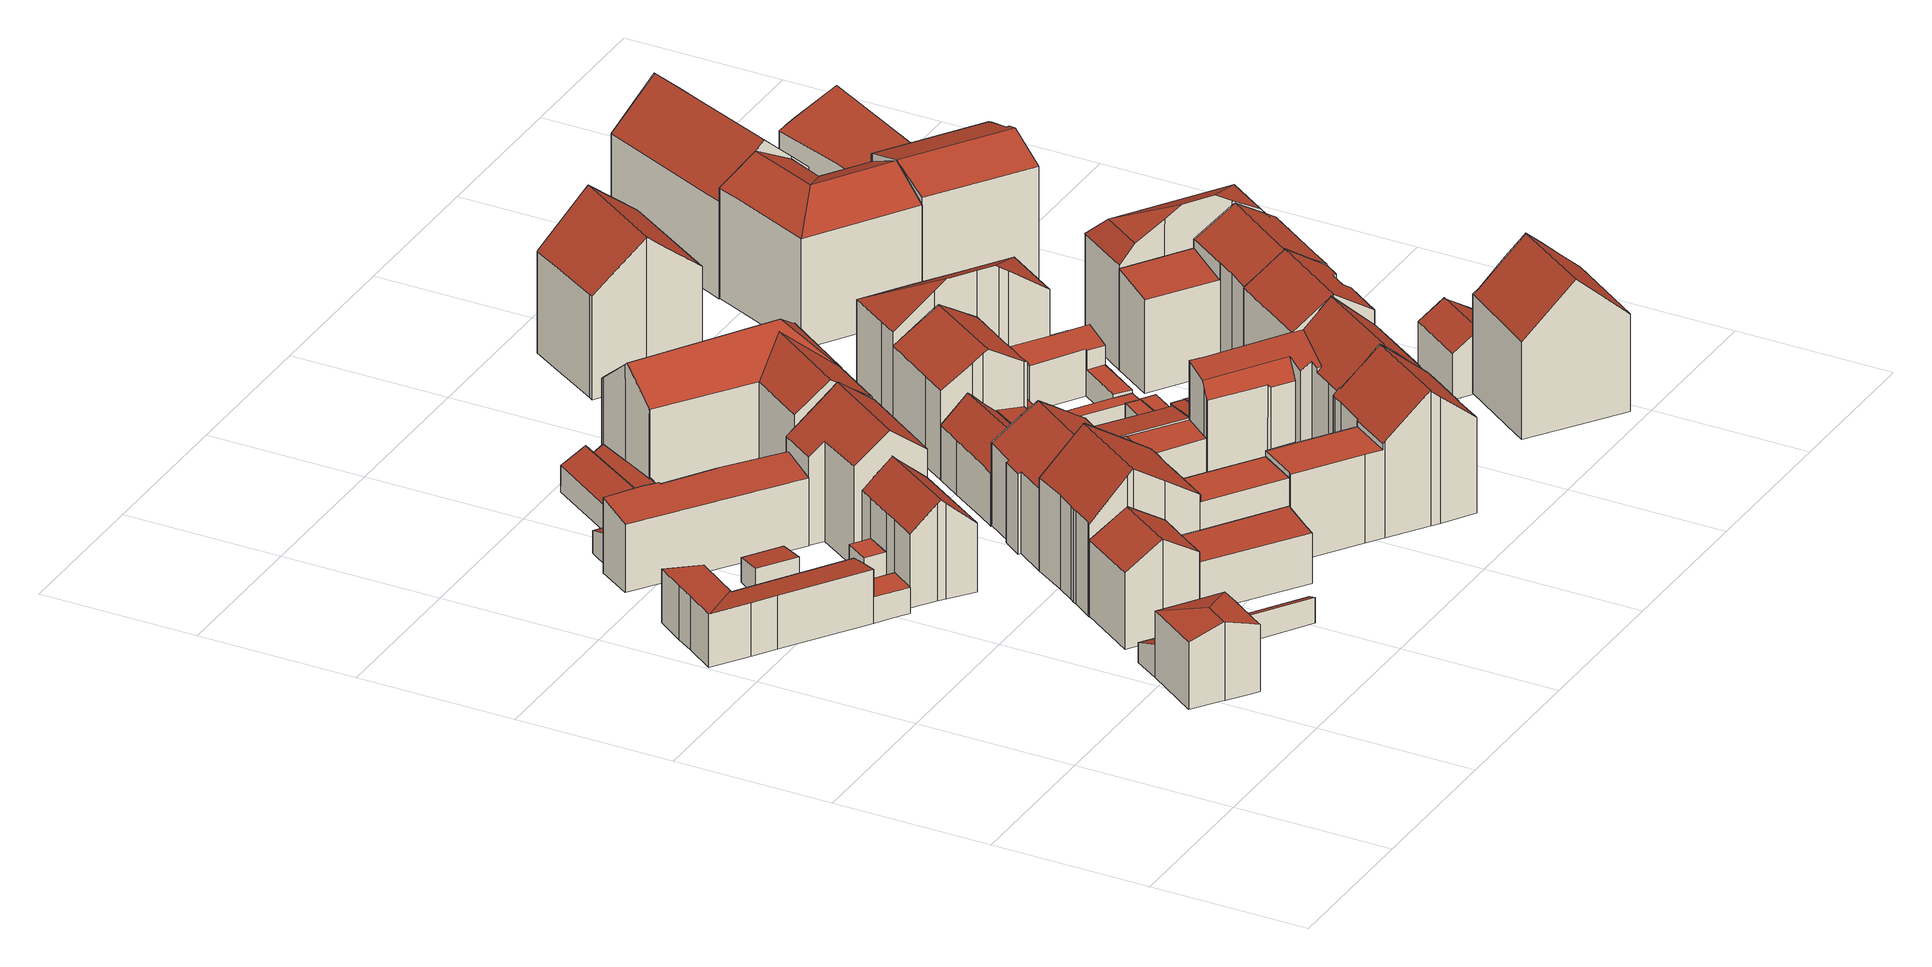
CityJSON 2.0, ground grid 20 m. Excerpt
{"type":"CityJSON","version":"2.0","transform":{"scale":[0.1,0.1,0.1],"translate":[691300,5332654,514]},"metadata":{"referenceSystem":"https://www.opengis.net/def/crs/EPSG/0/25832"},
"CityObjects":{
"building1":{"type":"Building","attributes":{"Gemeindeschluessel":"09162000","HoeheDach":"526.526","HoeheGrund":"516.420","Methode":"1000","NiedrigsteTraufeDesGebaeudes":"525.021","Geometrietyp2DReferenz":"3000","function":"31001_9998","roofType":"3200","measuredHeight":10.11,"storeysAboveGround":2},"geometry":[{"type":"MultiSurface","lod":"2","boundaries":[[[0,1,2,3,4,5]],[[6,7,8,9]],[[10,11,12,13]],[[14,15,16,12]],[[4,3,2,17,8,7,15,14,18]],[[19,5,4,18,11,10]],[[1,20,9,8,17,2]],[[21,16,15,22]],[[22,15,7,6]],[[13,12,16,21]],[[18,14,12,11]],[[6,9,20,1,0,5,19,10,13,21,22]]],"semantics":{"surfaces":[{"type":"WallSurface"},{"type":"RoofSurface"},{"type":"GroundSurface"}],"values":[0,0,0,1,1,0,0,0,0,0,1,2]}}]},
"building2":{"type":"Building","attributes":{"Gemeindeschluessel":"09162000","HoeheDach":"521.792","HoeheGrund":"514.920","Methode":"2000","NiedrigsteTraufeDesGebaeudes":"518.300","Geometrietyp2DReferenz":"3000","function":"31001_1000","roofType":"2100","measuredHeight":6.87,"storeysAboveGround":1},"geometry":[{"type":"MultiSurface","lod":"2","boundaries":[[[23,24,25,26]],[[27,28,29,30]],[[31,32,33,34,29,28]],[[35,36,37,38,39,40,41,42]],[[39,26,25,43,40]],[[44,45,46,27,30,47]],[[23,26,39,38,48,49,47,34,33]],[[31,28,27,46]],[[50,51,48,38,37]],[[52,35,42,53]],[[53,42,41,54]],[[24,23,33,32]],[[29,34,47,30]],[[44,47,49,55]],[[54,41,40,43]],[[50,37,36,56]],[[48,51,55,49]],[[35,52,56,36]],[[44,55,51,50,56,52,53,54,43,25,24,32,31,46,45]]],"semantics":{"surfaces":[{"type":"WallSurface"},{"type":"RoofSurface"},{"type":"GroundSurface"}],"values":[0,1,0,1,0,0,1,0,0,0,0,0,0,0,0,0,0,0,2]}}]},
"building3":{"type":"Building","attributes":{"Gemeindeschluessel":"09162000","HoeheDach":"520.704","HoeheGrund":"516.370","Methode":"2000","NiedrigsteTraufeDesGebaeudes":"518.967","Geometrietyp2DReferenz":"3000","function":"31001_2000","roofType":"2100","measuredHeight":4.33},"geometry":[{"type":"MultiSurface","lod":"2","boundaries":[[[57,58,59,60]],[[60,59,61,62]],[[13,63,64,65]],[[66,67,61,59,58,68,64,63]],[[62,61,67,22]],[[21,66,63,13]],[[22,67,66,21]],[[13,65,69,57,60,62,22,21]],[[65,64,68,69]],[[69,68,58,57]]],"semantics":{"surfaces":[{"type":"WallSurface"},{"type":"RoofSurface"},{"type":"GroundSurface"}],"values":[0,0,0,1,0,0,0,2,0,0]}}]},
"building4":{"type":"Building","attributes":{"Gemeindeschluessel":"09162000","HoeheDach":"529.300","HoeheGrund":"516.522","Methode":"2000","NiedrigsteTraufeDesGebaeudes":"526.255","Geometrietyp2DReferenz":"3000","function":"31001_1000","roofType":"3100","measuredHeight":12.78,"storeysAboveGround":3},"geometry":[{"type":"MultiSurface","lod":"2","boundaries":[[[70,71,72,73]],[[74,75,76,77]],[[78,79,80,81,70,73,82,83]],[[81,84,71,70]],[[73,72,85,82]],[[82,85,86,83]],[[75,78,83,86,76]],[[86,85,72,71,84,87,77,76]],[[74,79,78,75]],[[80,87,84,81]],[[80,79,74,77,87]]],"semantics":{"surfaces":[{"type":"WallSurface"},{"type":"RoofSurface"},{"type":"GroundSurface"}],"values":[0,1,2,0,0,0,0,1,0,0,0]}}]},
"building5":{"type":"Building","attributes":{"Gemeindeschluessel":"09162000","HoeheDach":"518.680","HoeheGrund":"515.109","Methode":"1000","NiedrigsteTraufeDesGebaeudes":"518.295","Geometrietyp2DReferenz":"3000","function":"31001_2000","roofType":"1000","measuredHeight":3.57},"geometry":[{"type":"MultiSurface","lod":"2","boundaries":[[[88,89,90,91]],[[92,93,94,95]],[[88,94,93,89]],[[95,91,90,92]],[[91,95,94,88]],[[92,90,89,93]]],"semantics":{"surfaces":[{"type":"WallSurface"},{"type":"GroundSurface"},{"type":"RoofSurface"}],"values":[0,0,0,0,1,2]}}]},
"building6":{"type":"Building","attributes":{"Gemeindeschluessel":"09162000","HoeheDach":"520.048","HoeheGrund":"515.722","Methode":"1000","NiedrigsteTraufeDesGebaeudes":"518.579","Geometrietyp2DReferenz":"3000","function":"31001_2000","roofType":"2100","measuredHeight":4.33},"geometry":[{"type":"MultiSurface","lod":"2","boundaries":[[[96,97,98,99]],[[100,101,102,103]],[[103,102,97,96]],[[104,105,106,107]],[[98,97,102,101,106,105,108]],[[107,106,101,100]],[[99,98,108,109]],[[109,104,107,100,103,96,99]],[[109,108,105,104]]],"semantics":{"surfaces":[{"type":"WallSurface"},{"type":"RoofSurface"},{"type":"GroundSurface"}],"values":[0,0,0,0,1,0,0,2,0]}}]},
"building7":{"type":"Building","attributes":{"Gemeindeschluessel":"09162000","HoeheDach":"519.982","HoeheGrund":"515.430","Methode":"1000","NiedrigsteTraufeDesGebaeudes":"519.982","Geometrietyp2DReferenz":"3000","function":"31001_1000","roofType":"1000","measuredHeight":4.55},"geometry":[{"type":"MultiSurface","lod":"2","boundaries":[[[110,111,112,113]],[[110,113,114,115]],[[112,116,114,113]],[[116,117,115,114]],[[110,115,117,111]],[[117,116,112,111]]],"semantics":{"surfaces":[{"type":"GroundSurface"},{"type":"WallSurface"},{"type":"RoofSurface"}],"values":[0,1,1,2,1,1]}}]},
"building8":{"type":"Building","attributes":{"Gemeindeschluessel":"09162000","HoeheDach":"525.053","HoeheGrund":"515.304","Methode":"1000","NiedrigsteTraufeDesGebaeudes":"524.051","Geometrietyp2DReferenz":"3000","function":"31001_1000","roofType":"2100","measuredHeight":9.75,"storeysAboveGround":3},"geometry":[{"type":"MultiSurface","lod":"2","boundaries":[[[118,119,120,121,122,123,124,125]],[[118,126,127,119]],[[122,128,129,123]],[[120,130,131,121]],[[124,132,133,125]],[[130,127,126,133,132,129,128,131]],[[118,125,133,126]],[[121,131,128,122]],[[127,130,120,119]],[[123,129,132,124]]],"semantics":{"surfaces":[{"type":"GroundSurface"},{"type":"WallSurface"},{"type":"RoofSurface"}],"values":[0,1,1,1,1,2,1,1,1,1]}}]},
"building9":{"type":"Building","attributes":{"Gemeindeschluessel":"09162000","HoeheDach":"528.500","HoeheGrund":"515.583","Methode":"2000","NiedrigsteTraufeDesGebaeudes":"524.545","Geometrietyp2DReferenz":"3000","function":"31001_1000","roofType":"3100","measuredHeight":12.92,"storeysAboveGround":2},"geometry":[{"type":"MultiSurface","lod":"2","boundaries":[[[134,135,136,137,138,139,140,141,142]],[[143,144,145,146]],[[147,137,136,148,149]],[[150,142,141,151]],[[152,134,142,150]],[[146,145,153,154]],[[153,145,144,148,136,135]],[[155,140,139,156]],[[147,149,143,146,154,152,150,151,155,156,157]],[[149,148,144,143]],[[154,153,135,134,152]],[[156,139,138,157]],[[157,138,137,147]],[[151,141,140,155]]],"semantics":{"surfaces":[{"type":"RoofSurface"},{"type":"WallSurface"},{"type":"GroundSurface"}],"values":[0,1,1,1,1,1,0,1,2,1,1,1,1,1]}}]},
"building10":{"type":"Building","attributes":{"Gemeindeschluessel":"09162000","HoeheDach":"523.804","HoeheGrund":"516.613","Methode":"1000","NiedrigsteTraufeDesGebaeudes":"523.082","Geometrietyp2DReferenz":"3000","function":"31001_2000","roofType":"1000","measuredHeight":7.19},"geometry":[{"type":"MultiSurface","lod":"2","boundaries":[[[158,159,160,161]],[[158,162,163,159]],[[162,158,161,164,165,166,167]],[[167,166,168,169]],[[164,170,171,165]],[[162,167,169,163]],[[165,171,168,166]],[[164,161,160,170]],[[160,159,163,169,168,171,170]]],"semantics":{"surfaces":[{"type":"WallSurface"},{"type":"GroundSurface"},{"type":"RoofSurface"}],"values":[0,0,1,0,0,0,0,0,2]}}]},
"building11":{"type":"Building","attributes":{"Gemeindeschluessel":"09162000","HoeheDach":"533.920","HoeheGrund":"516.418","Methode":"9999","NiedrigsteTraufeDesGebaeudes":"527.420","Geometrietyp2DReferenz":"3000","function":"31001_1000","roofType":"3100","measuredHeight":17.5,"storeysAboveGround":5},"geometry":[{"type":"MultiSurface","lod":"2","boundaries":[[[172,173,174,175]],[[176,177,178,179,180,181]],[[182,183,178,177]],[[184,185,186,187]],[[176,181,188,189]],[[190,191,192,193]],[[194,189,188,195,196,197]],[[198,199,200,201]],[[183,182,187,186]],[[180,179,196,195]],[[194,197,202,203]],[[194,203,204,205,206,198,201,190,193,172,175,207,208,184,187,182,177,176,189]],[[209,210,211,174,173,192,191,200,199,212]],[[204,210,209,205]],[[213,208,207,214]],[[208,213,185,184]],[[193,192,173,172]],[[206,212,199,198]],[[205,209,212,206]],[[207,175,174,211,214]],[[213,214,211,210,202,197,196,179,178,183,186,185]],[[188,181,180,195]],[[203,202,210,204]],[[201,200,191,190]]],"semantics":{"surfaces":[{"type":"WallSurface"},{"type":"GroundSurface"},{"type":"RoofSurface"}],"values":[0,0,0,0,0,0,0,0,0,0,0,1,2,0,0,0,0,0,0,0,2,2,0,0]}}]},
"building12":{"type":"Building","attributes":{"Gemeindeschluessel":"09162000","HoeheDach":"520.847","HoeheGrund":"515.720","Methode":"2000","NiedrigsteTraufeDesGebaeudes":"519.020","Geometrietyp2DReferenz":"3000","function":"51009_1610","roofType":"2100","measuredHeight":5.13},"geometry":[{"type":"MultiSurface","lod":"2","boundaries":[[[215,216,217,218]],[[219,220,221,222,215,218,223,224,99,96,103,100,107]],[[100,225,226,107]],[[223,227,228,224]],[[229,230,231,232]],[[96,233,234,103]],[[107,226,235,219]],[[224,228,236,99]],[[103,234,225,100]],[[222,237,216,215]],[[228,227,231,230,235,226,225,234,233,236]],[[220,238,239,221]],[[219,235,230,229,238,220]],[[99,236,233,96]],[[217,216,237,239,238,229,232]],[[221,239,237,222]],[[218,217,232,231,227,223]]],"semantics":{"surfaces":[{"type":"WallSurface"},{"type":"GroundSurface"},{"type":"RoofSurface"}],"values":[0,1,0,0,0,0,0,0,0,0,2,0,0,0,2,0,0]}}]},
"building13":{"type":"Building","attributes":{"Gemeindeschluessel":"09162000","HoeheDach":"531.877","HoeheGrund":"515.421","Methode":"2000","NiedrigsteTraufeDesGebaeudes":"526.652","Geometrietyp2DReferenz":"3000","function":"31001_1000","roofType":"3100","measuredHeight":16.46,"storeysAboveGround":4},"geometry":[{"type":"MultiSurface","lod":"2","boundaries":[[[240,241,242,243]],[[244,245,246,247,248]],[[249,248,247,250,251]],[[252,240,243,253]],[[254,244,248,249]],[[240,252,255,254,249,251,241]],[[242,250,247,246,253,243]],[[254,255,245,244]],[[246,245,255,252,253]],[[251,250,242,241]]],"semantics":{"surfaces":[{"type":"WallSurface"},{"type":"RoofSurface"},{"type":"GroundSurface"}],"values":[0,1,0,0,0,2,1,0,0,0]}}]},
"building14":{"type":"Building","attributes":{"Gemeindeschluessel":"09162000","HoeheDach":"530.820","HoeheGrund":"516.446","Methode":"2000","NiedrigsteTraufeDesGebaeudes":"526.707","Geometrietyp2DReferenz":"3000","function":"31001_9998","roofType":"3100","measuredHeight":14.37,"storeysAboveGround":3},"geometry":[{"type":"MultiSurface","lod":"2","boundaries":[[[207,208,256,257,258,259]],[[260,261,262,263]],[[264,208,207,175,265,266,262,261,267,268,269,270,271,272,273]],[[264,273,274,275,276]],[[266,277,263,262]],[[256,276,275,257]],[[268,278,279,269]],[[270,269,279,280,281]],[[175,282,283,265]],[[271,284,285,272]],[[267,286,278,268]],[[261,260,286,267]],[[264,276,256,208]],[[272,285,274,273]],[[265,283,277,266]],[[260,263,277,283,282,259,258,280,279,278,286]],[[207,259,282,175]],[[257,275,274,285,284,281,280,258]],[[270,281,284,271]]],"semantics":{"surfaces":[{"type":"WallSurface"},{"type":"GroundSurface"},{"type":"RoofSurface"}],"values":[0,0,1,0,0,2,0,0,0,0,0,0,0,0,0,2,0,2,0]}}]},
"building15":{"type":"Building","attributes":{"Gemeindeschluessel":"09162000","HoeheDach":"533.300","HoeheGrund":"515.655","Methode":"2000","NiedrigsteTraufeDesGebaeudes":"528.535","Geometrietyp2DReferenz":"3000","function":"31001_1000","roofType":"3200","measuredHeight":17.64,"storeysAboveGround":4},"geometry":[{"type":"MultiSurface","lod":"2","boundaries":[[[287,288,289,290,291,292]],[[290,293,294,295,291]],[[296,289,288,297]],[[298,299,300,301]],[[302,295,294,303,304]],[[293,290,289,296]],[[305,297,288,287,306]],[[293,296,297,305,307,308,309,310,298,301,303,294]],[[302,304,300,299,311,312,313]],[[291,295,302,313]],[[310,311,299,298]],[[301,300,304,303]],[[287,292,314,306]],[[315,316,308,307]],[[314,315,307,305,306]],[[308,316,317,309]],[[310,309,317,312,311]],[[315,314,292,291,313,312,317,316]]],"semantics":{"surfaces":[{"type":"RoofSurface"},{"type":"WallSurface"},{"type":"GroundSurface"}],"values":[0,1,1,1,1,1,1,2,0,0,1,1,0,1,1,1,1,0]}}]},
"building16":{"type":"Building","attributes":{"Gemeindeschluessel":"09162000","HoeheDach":"526.458","HoeheGrund":"516.220","Methode":"2000","NiedrigsteTraufeDesGebaeudes":"522.787","Geometrietyp2DReferenz":"3000","function":"31001_9998","roofType":"3100","measuredHeight":10.24,"storeysAboveGround":2},"geometry":[{"type":"MultiSurface","lod":"2","boundaries":[[[318,319,320,321,322,323,324,325]],[[326,327,328,329]],[[330,322,321,331]],[[332,333,334,335]],[[332,335,327,326]],[[336,337,338,339]],[[340,341,342,343,338,337,320,319]],[[329,328,344,345]],[[346,341,340,347]],[[332,326,329,345,348,346,347,349,350,351,352,330,331,353,336,339,354,355,333]],[[324,323,322,330,352,351]],[[348,345,344,356,342,341,346]],[[320,337,336,353,331,321]],[[350,325,324,351]],[[344,328,327,335,334,357,358,356]],[[349,347,340,319,318,325,350]],[[343,358,357,334,333,355,354,339,338]],[[342,356,358,343]]],"semantics":{"surfaces":[{"type":"RoofSurface"},{"type":"WallSurface"},{"type":"GroundSurface"}],"values":[0,1,1,1,1,1,0,1,1,2,1,1,1,1,0,1,1,1]}}]},
"building17":{"type":"Building","attributes":{"Gemeindeschluessel":"09162000","HoeheDach":"534.170","HoeheGrund":"516.673","Methode":"2000","NiedrigsteTraufeDesGebaeudes":"528.140","Geometrietyp2DReferenz":"3000","function":"31001_1000","roofType":"3100","measuredHeight":17.5,"storeysAboveGround":5},"geometry":[{"type":"MultiSurface","lod":"2","boundaries":[[[359,360,361,362,363]],[[364,365,366,367,368,369]],[[365,364,370,371,372,373,374,375,376,377,378,379,380,381,382,383,384,385,360,359,386,387,388,389,390,391,392,393,394,395,396]],[[371,397,398,372]],[[359,363,399,386]],[[391,400,401,392]],[[392,401,402,393]],[[365,396,403,404,366]],[[394,405,406,395]],[[372,398,407,373]],[[408,370,364,369]],[[374,409,410,375]],[[366,404,362,361,411,412,413,414,415,416,417,418,419,420,421,367]],[[395,406,403,396]],[[387,422,423,388]],[[385,411,361,360]],[[381,415,414,382]],[[373,407,409,374]],[[380,416,415,381]],[[382,414,413,383]],[[383,413,412,384]],[[386,399,422,387]],[[378,418,417,379]],[[393,402,405,394]],[[377,419,418,378]],[[376,375,410,424,421,420]],[[388,423,425,389]],[[397,408,369,368,424,410,409,407,398]],[[376,420,419,377]],[[368,367,421,424]],[[384,412,411,385]],[[397,371,370,408]],[[425,423,422,399,363,362,404,403,406,405,402,401,400]],[[425,400,391,390,389]],[[379,417,416,380]]],"semantics":{"surfaces":[{"type":"WallSurface"},{"type":"GroundSurface"},{"type":"RoofSurface"}],"values":[0,0,1,0,0,0,0,0,0,0,0,0,2,0,0,0,0,0,0,0,0,0,0,0,0,0,0,2,0,0,0,0,2,0,0]}}]},
"building18":{"type":"Building","attributes":{"Gemeindeschluessel":"09162000","HoeheDach":"523.053","HoeheGrund":"516.670","Methode":"1000","NiedrigsteTraufeDesGebaeudes":"523.053","Geometrietyp2DReferenz":"3000","function":"31001_9998","roofType":"1000","measuredHeight":6.38,"storeysAboveGround":2},"geometry":[{"type":"MultiSurface","lod":"2","boundaries":[[[426,427,428,429]],[[430,431,432,433]],[[434,429,428,435]],[[436,437,438,439]],[[440,441,427,426]],[[433,432,441,440]],[[435,428,427,441,432,431,442,443,444,438,437,445,446]],[[430,447,448,443,442,431]],[[447,430,433,440,426,429,434,449,450,436,439,451,448]],[[446,445,437,436,450,449]],[[434,435,446,449]],[[444,443,448,451,439,438]]],"semantics":{"surfaces":[{"type":"WallSurface"},{"type":"RoofSurface"},{"type":"GroundSurface"}],"values":[0,0,0,0,0,0,1,0,2,0,0,0]}}]},
"building19":{"type":"Building","attributes":{"Gemeindeschluessel":"09162000","HoeheDach":"523.324","HoeheGrund":"516.620","Methode":"1000","NiedrigsteTraufeDesGebaeudes":"522.611","Geometrietyp2DReferenz":"3000","function":"31001_2000","roofType":"1000","measuredHeight":6.7},"geometry":[{"type":"MultiSurface","lod":"2","boundaries":[[[452,453,454,455,456,457,458,459,460,461,462,463,464]],[[465,459,458,466]],[[467,468,469,470,471,472,473,474,475,465,466,476,477]],[[476,457,456,477]],[[468,454,453,469]],[[470,469,453,452,464,471]],[[477,456,455,467]],[[467,455,454,468]],[[464,463,462,461,474,473,472,471]],[[460,459,465,475,474,461]],[[466,458,457,476]]],"semantics":{"surfaces":[{"type":"RoofSurface"},{"type":"WallSurface"},{"type":"GroundSurface"}],"values":[0,1,2,1,1,1,1,1,1,1,1]}}]},
"building20":{"type":"Building","attributes":{"Gemeindeschluessel":"09162000","HoeheDach":"531.408","HoeheGrund":"516.220","Methode":"2000","NiedrigsteTraufeDesGebaeudes":"527.666","Geometrietyp2DReferenz":"3000","function":"31001_9998","roofType":"3100","measuredHeight":15.19,"storeysAboveGround":2},"geometry":[{"type":"MultiSurface","lod":"2","boundaries":[[[478,479,480,333]],[[481,482,483,478,333,484,339,336,331,485,486,487,488,489]],[[481,490,491,482]],[[485,492,493,486]],[[331,494,492,485]],[[336,495,494,331]],[[496,497,489,488,487,498]],[[484,333,480,499,500,339]],[[486,493,498,487]],[[480,479,501,491,490,497,496,499]],[[489,497,490,481]],[[339,500,495,336]],[[478,483,482,491,501,479]],[[495,500,499,496,498,493,492,494]]],"semantics":{"surfaces":[{"type":"WallSurface"},{"type":"GroundSurface"},{"type":"RoofSurface"}],"values":[0,1,0,0,0,0,0,0,0,2,0,0,0,2]}}]},
"building21":{"type":"Building","attributes":{"Gemeindeschluessel":"09162000","HoeheDach":"523.347","HoeheGrund":"516.760","Methode":"1000","NiedrigsteTraufeDesGebaeudes":"522.652","Geometrietyp2DReferenz":"3000","function":"31001_2000","roofType":"1000","measuredHeight":6.59},"geometry":[{"type":"MultiSurface","lod":"2","boundaries":[[[502,503,504,505,506,507,508]],[[508,509,510,502]],[[506,511,512,507]],[[507,512,509,508]],[[513,510,509,512,511,514,455]],[[455,514,511,506,505,504]],[[503,513,455,504]],[[502,510,513,503]]],"semantics":{"surfaces":[{"type":"GroundSurface"},{"type":"WallSurface"},{"type":"RoofSurface"}],"values":[0,1,1,1,2,1,1,1]}}]},
"building22":{"type":"Building","attributes":{"Gemeindeschluessel":"09162000","HoeheDach":"534.000","HoeheGrund":"516.388","Methode":"2000","NiedrigsteTraufeDesGebaeudes":"519.800","Geometrietyp2DReferenz":"3000","function":"31001_1000","roofType":"3100","measuredHeight":17.61,"storeysAboveGround":3},"geometry":[{"type":"MultiSurface","lod":"2","boundaries":[[[515,516,517,518,519]],[[520,517,516,521,522]],[[515,519,523,524]],[[525,526,527,528,529,530,531,532,523,519,518]],[[524,523,532,533]],[[534,535,536,537]],[[538,527,526,539]],[[540,541,542,543]],[[544,543,542,545,546,547]],[[548,529,528,549]],[[542,541,550,551,545]],[[533,532,531,552]],[[553,554,555,556]],[[551,557,546,545]],[[558,530,529,548]],[[559,560,561,562]],[[563,564,535,534]],[[522,565,566,567,568,569,570,571,572,520]],[[540,573,570,569,550,541]],[[549,528,527,538]],[[520,572,574,575,576,555,554,536,535,564,577,525,518,517]],[[578,579,560,559]],[[547,546,557,568,567,561,560,579]],[[568,557,551,550,569]],[[573,580,575,574,571,570]],[[552,531,530,558]],[[537,536,554,553]],[[581,539,526,525,577]],[[582,566,565,583]],[[581,577,564,563]],[[581,563,534,537,553,556,584,580,573,540,543,544,578,559,562,582,583,521,516,515,524,533,552,558,548,549,538,539]],[[584,576,575,580]],[[556,555,576,584]],[[572,571,574]],[[544,547,579,578]],[[522,521,583,565]],[[582,562,561,567,566]]],"semantics":{"surfaces":[{"type":"WallSurface"},{"type":"RoofSurface"},{"type":"GroundSurface"}],"values":[0,0,0,1,0,0,0,0,0,0,1,0,0,0,0,0,0,1,0,0,1,0,1,0,0,0,0,0,0,0,2,0,0,0,0,0,0]}}]},
"building23":{"type":"Building","attributes":{"Gemeindeschluessel":"09162000","HoeheDach":"519.560","HoeheGrund":"516.390","Methode":"2000","NiedrigsteTraufeDesGebaeudes":"519.560","Geometrietyp2DReferenz":"3000","function":"31001_2000","roofType":"1000","measuredHeight":3.17},"geometry":[{"type":"MultiSurface","lod":"2","boundaries":[[[585,586,587,588]],[[589,590,585,588,591,592]],[[588,587,593,591]],[[592,591,593,594]],[[595,596,594,593,587,586]],[[595,586,585,590]],[[595,590,589,596]],[[596,589,592,594]]],"semantics":{"surfaces":[{"type":"WallSurface"},{"type":"RoofSurface"},{"type":"GroundSurface"}],"values":[0,1,0,0,2,0,0,0]}}]},
"building24":{"type":"Building","attributes":{"Gemeindeschluessel":"09162000","HoeheDach":"519.676","HoeheGrund":"516.600","Methode":"1000","NiedrigsteTraufeDesGebaeudes":"519.676","Geometrietyp2DReferenz":"3000","function":"31001_2000","roofType":"1000","measuredHeight":3.08},"geometry":[{"type":"MultiSurface","lod":"2","boundaries":[[[597,598,599,600,601,476]],[[602,603,477,604,476,601,600,605]],[[600,599,606,605]],[[604,477,607,608,597,476]],[[608,607,609,610,606,599,598,597]],[[603,609,607,477]],[[602,610,609,603]],[[605,606,610,602]]],"semantics":{"surfaces":[{"type":"WallSurface"},{"type":"GroundSurface"},{"type":"RoofSurface"}],"values":[0,1,0,0,2,0,0,0]}}]},
"building25":{"type":"Building","attributes":{"Gemeindeschluessel":"09162000","HoeheDach":"519.838","HoeheGrund":"516.490","Methode":"1000","NiedrigsteTraufeDesGebaeudes":"519.838","Geometrietyp2DReferenz":"3000","function":"31001_2000","roofType":"1000","measuredHeight":3.35},"geometry":[{"type":"MultiSurface","lod":"2","boundaries":[[[611,612,613,614,615,616,617,618,619]],[[620,618,617,621]],[[622,620,621,623,624,625,626,627,628]],[[628,611,619,622]],[[622,619,618,620]],[[626,613,612,627]],[[623,616,615,624]],[[627,612,611,628]],[[621,617,616,623]],[[624,615,614,625]],[[625,614,613,626]]],"semantics":{"surfaces":[{"type":"RoofSurface"},{"type":"WallSurface"},{"type":"GroundSurface"}],"values":[0,1,2,1,1,1,1,1,1,1,1]}}]},
"building26":{"type":"Building","attributes":{"Gemeindeschluessel":"09162000","HoeheDach":"523.677","HoeheGrund":"516.690","Methode":"1000","NiedrigsteTraufeDesGebaeudes":"522.528","Geometrietyp2DReferenz":"3000","function":"31001_1000","roofType":"2100","measuredHeight":6.99,"storeysAboveGround":2},"geometry":[{"type":"MultiSurface","lod":"2","boundaries":[[[629,630,631,632,633,634,635,636]],[[636,637,638,629]],[[639,640,641,633,632,631]],[[635,642,637,636]],[[634,643,642,635]],[[630,629,638,644,639,631]],[[644,638,637,642,643,641,640,639]],[[633,641,643,634]]],"semantics":{"surfaces":[{"type":"GroundSurface"},{"type":"WallSurface"},{"type":"RoofSurface"}],"values":[0,1,1,1,1,1,2,1]}}]},
"building27":{"type":"Building","attributes":{"Gemeindeschluessel":"09162000","HoeheDach":"519.828","HoeheGrund":"516.720","Methode":"1000","NiedrigsteTraufeDesGebaeudes":"519.828","Geometrietyp2DReferenz":"3000","function":"31001_2000","roofType":"1000","measuredHeight":3.11},"geometry":[{"type":"MultiSurface","lod":"2","boundaries":[[[645,646,647,648]],[[649,650,651,652]],[[648,653,652,651,645]],[[653,648,647,654,649,652]],[[651,650,646,645]],[[654,647,646,650,649]]],"semantics":{"surfaces":[{"type":"WallSurface"},{"type":"GroundSurface"},{"type":"RoofSurface"}],"values":[0,0,1,0,0,2]}}]},
"building28":{"type":"Building","attributes":{"Gemeindeschluessel":"09162000","HoeheDach":"534.385","HoeheGrund":"516.300","Methode":"2000","NiedrigsteTraufeDesGebaeudes":"529.384","Geometrietyp2DReferenz":"3000","function":"31001_1000","roofType":"2100","measuredHeight":18.09,"storeysAboveGround":4},"geometry":[{"type":"MultiSurface","lod":"2","boundaries":[[[655,656,657,658,659]],[[660,661,662,655,659,663,664,665]],[[666,658,657,667]],[[668,664,663,659,658,669,670,671,672]],[[667,657,656,673]],[[674,672,671,675,676]],[[677,674,676,678]],[[673,656,655,662]],[[679,680,665,664,668,672,674,677]],[[670,669,658,666,681,682,683,671]],[[678,676,675,684]],[[675,671,683,684]],[[667,673,662,661,660,665,680,679,677,678,684,683,682,681,666]]],"semantics":{"surfaces":[{"type":"RoofSurface"},{"type":"WallSurface"},{"type":"GroundSurface"}],"values":[0,1,1,0,1,0,1,1,1,1,1,1,2]}}]},
"building29":{"type":"Building","attributes":{"Gemeindeschluessel":"09162000","HoeheDach":"523.505","HoeheGrund":"516.590","Methode":"2000","NiedrigsteTraufeDesGebaeudes":"520.040","Geometrietyp2DReferenz":"3000","function":"31001_2000","roofType":"2100","measuredHeight":6.92},"geometry":[{"type":"MultiSurface","lod":"2","boundaries":[[[685,686,687,688]],[[689,690,691,692,693,694,695]],[[696,697,686,685]],[[698,693,692,699,700,701]],[[701,700,702,703]],[[704,705,706,707]],[[702,700,699,692,691,708,709,710,711,706,705,687,686,697]],[[712,708,691,690]],[[713,714,715,695,694,693,698,701,703,696,685,688,704,707,716,717]],[[715,714,713,709,708,712,718]],[[718,712,690,689]],[[688,687,705,704]],[[711,710,717,716,707,706]],[[717,710,709,713]],[[703,702,697,696]],[[715,718,689,695]]],"semantics":{"surfaces":[{"type":"WallSurface"},{"type":"RoofSurface"},{"type":"GroundSurface"}],"values":[0,0,0,0,0,0,1,0,2,0,1,0,0,0,0,0]}}]},
"building30":{"type":"Building","attributes":{"Gemeindeschluessel":"09162000","HoeheDach":"535.055","HoeheGrund":"516.130","Methode":"1000","NiedrigsteTraufeDesGebaeudes":"529.248","Geometrietyp2DReferenz":"3000","function":"31001_1000","roofType":"3100","measuredHeight":18.93,"storeysAboveGround":4},"geometry":[{"type":"MultiSurface","lod":"2","boundaries":[[[719,720,721,722,723,724]],[[725,726,727,728,729,730,731,732,733,734,723,722,721]],[[730,735,736,731]],[[737,738,719,724,739,740,741,736,735]],[[739,724,723,734,733,740]],[[729,737,735,730]],[[728,727,726,742,743,738,737,729]],[[726,725,721,720,744,742]],[[736,741,740,733,732,731]],[[743,742,744,720,719,738]]],"semantics":{"surfaces":[{"type":"WallSurface"},{"type":"GroundSurface"},{"type":"RoofSurface"}],"values":[0,1,0,2,0,0,0,0,0,2]}}]},
"building31":{"type":"Building","attributes":{"Gemeindeschluessel":"09162000","HoeheDach":"534.155","HoeheGrund":"516.680","Methode":"1000","NiedrigsteTraufeDesGebaeudes":"530.640","Geometrietyp2DReferenz":"3000","function":"31001_1000","roofType":"3100","measuredHeight":17.48,"storeysAboveGround":5},"geometry":[{"type":"MultiSurface","lod":"2","boundaries":[[[745,746,747,748,749,750,636,629]],[[751,752,753,754,755,756]],[[757,758,759,760,761,762,752,751,763]],[[764,762,761,765]],[[753,752,762,764]],[[766,758,757,767]],[[765,761,760,768]],[[767,757,763,769]],[[769,763,517,770]],[[770,517,745,629]],[[517,763,751,756,748,747,746,745]],[[764,765,768,771,766,767,769,770,629,636,750,749,755,754,753]],[[749,748,756,755]],[[771,759,758,766]],[[768,760,759,771]]],"semantics":{"surfaces":[{"type":"WallSurface"},{"type":"RoofSurface"},{"type":"GroundSurface"}],"values":[0,0,1,0,0,0,0,0,0,0,1,2,0,0,0]}}]},
"building32":{"type":"Building","attributes":{"Gemeindeschluessel":"09162000","HoeheDach":"535.536","HoeheGrund":"516.655","Methode":"1000","NiedrigsteTraufeDesGebaeudes":"529.227","Geometrietyp2DReferenz":"3000","function":"31001_1000","roofType":"3100","measuredHeight":18.88,"storeysAboveGround":4},"geometry":[{"type":"MultiSurface","lod":"2","boundaries":[[[772,773,774,775,776,777]],[[778,779,780,781]],[[782,783,784,785,786,787]],[[786,788,789,790,791,787]],[[781,780,777,776]],[[783,782,787,791,790,778,781,776,775,774,792,793]],[[784,794,795,773,772,785]],[[790,789,779,778]],[[792,795,794,793]],[[774,773,795,792]],[[785,772,777,780,779,789,788,786]],[[793,794,784,783]]],"semantics":{"surfaces":[{"type":"WallSurface"},{"type":"GroundSurface"},{"type":"RoofSurface"}],"values":[0,0,0,0,0,1,2,0,0,0,2,0]}}]},
"building33":{"type":"Building","attributes":{"Gemeindeschluessel":"09162000","HoeheDach":"534.030","HoeheGrund":"516.650","Methode":"2000","NiedrigsteTraufeDesGebaeudes":"528.623","Geometrietyp2DReferenz":"3000","function":"31001_9998","roofType":"3100","measuredHeight":17.38,"storeysAboveGround":4},"geometry":[{"type":"MultiSurface","lod":"2","boundaries":[[[796,797,798,799,800,801]],[[802,803,804,805]],[[806,797,796,807]],[[808,798,797,806]],[[809,810,811,812]],[[805,804,813,814]],[[815,816,817,818]],[[812,811,819,820,821,814,813]],[[822,823,824,825,816,815]],[[808,806,807,826,823,822,815,818,827,828,829,802,805,814,821,820,830,831]],[[826,807,796,801,824,823]],[[825,824,801,800,819,811,810,832,833,817,816]],[[829,828,832,810,809,803,802]],[[831,799,798,808]],[[809,812,813,804,803]],[[800,799,831,830,820,819]],[[817,833,832,828,827,818]]],"semantics":{"surfaces":[{"type":"RoofSurface"},{"type":"WallSurface"},{"type":"GroundSurface"}],"values":[0,1,1,1,1,1,1,1,1,2,1,0,1,1,0,1,1]}}]},
"building34":{"type":"Building","attributes":{"Gemeindeschluessel":"09162000","HoeheDach":"524.555","HoeheGrund":"516.550","Methode":"1000","NiedrigsteTraufeDesGebaeudes":"522.334","Geometrietyp2DReferenz":"3000","function":"31001_1000","roofType":"3100","measuredHeight":8.01,"storeysAboveGround":1},"geometry":[{"type":"MultiSurface","lod":"2","boundaries":[[[834,835,836,837]],[[838,839,840,841,842,843]],[[835,842,841,844,845,836]],[[846,847,848,849]],[[850,851,840,839]],[[852,850,839,838,843,834,837,853,848,847]],[[850,852,847,846,854,851]],[[843,842,835,834]],[[837,836,845,853]],[[844,849,848,853,845]],[[840,851,854,846,849,844,841]]],"semantics":{"surfaces":[{"type":"WallSurface"},{"type":"RoofSurface"},{"type":"GroundSurface"}],"values":[0,0,1,0,0,2,0,0,0,0,1]}}]},
"building35":{"type":"Building","attributes":{"Gemeindeschluessel":"09162000","HoeheDach":"533.540","HoeheGrund":"516.390","Methode":"1000","NiedrigsteTraufeDesGebaeudes":"530.639","Geometrietyp2DReferenz":"3000","function":"31001_1000","roofType":"3100","measuredHeight":17.15,"storeysAboveGround":5},"geometry":[{"type":"MultiSurface","lod":"2","boundaries":[[[855,856,857,858]],[[859,860,861,862,863]],[[864,865,855,858,859,863]],[[863,862,861,866,867,868]],[[869,870,871,872,873,874,875,876,877,857,856]],[[870,869,856,855,865,878]],[[861,860,876,875,874,866]],[[857,877,876,860,859,858]],[[879,878,865,864,863,868]],[[871,870,878,879,868,872]],[[868,867,866,874,873,872]]],"semantics":{"surfaces":[{"type":"WallSurface"},{"type":"RoofSurface"},{"type":"GroundSurface"}],"values":[0,1,1,1,2,0,0,0,1,0,0]}}]},
"building36":{"type":"Building","attributes":{"Gemeindeschluessel":"09162000","HoeheDach":"535.667","HoeheGrund":"516.553","Methode":"2000","NiedrigsteTraufeDesGebaeudes":"529.928","Geometrietyp2DReferenz":"3000","function":"31001_1000","roofType":"2100","measuredHeight":19.11,"storeysAboveGround":4},"geometry":[{"type":"MultiSurface","lod":"2","boundaries":[[[880,881,882,883]],[[884,885,886,881,880,887]],[[887,880,883,888]],[[889,884,887,888,890]],[[891,892,882,893]],[[894,895,896,892]],[[894,892,891,897]],[[886,893,882,881]],[[888,883,898,890]],[[885,884,889,895,894,897]],[[885,897,891,893,886]],[[883,882,892,896,898]],[[895,889,890,898,896]]],"semantics":{"surfaces":[{"type":"RoofSurface"},{"type":"WallSurface"},{"type":"GroundSurface"}],"values":[0,1,0,1,0,1,1,0,0,2,1,0,1]}}]},
"building37":{"type":"Building","attributes":{"Gemeindeschluessel":"09162000","HoeheDach":"533.637","HoeheGrund":"516.330","Methode":"1000","NiedrigsteTraufeDesGebaeudes":"531.571","Geometrietyp2DReferenz":"3000","function":"31001_1000","roofType":"3100","measuredHeight":17.31,"storeysAboveGround":4},"geometry":[{"type":"MultiSurface","lod":"2","boundaries":[[[899,900,901,902]],[[903,904,905,906]],[[907,908,909,910,911,912]],[[913,903,906,914,915,916,917,918,911,910,909]],[[915,914,906,905,900,899]],[[915,899,902,916]],[[909,908,919,913]],[[900,905,904,919,908,907,912,920,901]],[[913,919,904,903]],[[918,920,912,911]],[[902,901,920,918,917,916]]],"semantics":{"surfaces":[{"type":"RoofSurface"},{"type":"WallSurface"},{"type":"GroundSurface"}],"values":[0,1,1,2,1,1,1,0,1,1,1]}}]},
"building38":{"type":"Building","attributes":{"Gemeindeschluessel":"09162000","HoeheDach":"534.495","HoeheGrund":"516.320","Methode":"1000","NiedrigsteTraufeDesGebaeudes":"528.755","Geometrietyp2DReferenz":"3000","function":"31001_1000","roofType":"3100","measuredHeight":18.18,"storeysAboveGround":6},"geometry":[{"type":"MultiSurface","lod":"2","boundaries":[[[921,922,923,924,925,926,927,928]],[[929,930,931,932,933,927,926,925,924]],[[934,935,923,922,921,936]],[[936,921,928,937,938]],[[929,935,934,930]],[[931,930,934,936,938,932]],[[929,924,923,935]],[[938,937,928,927,933,932]]],"semantics":{"surfaces":[{"type":"WallSurface"},{"type":"GroundSurface"},{"type":"RoofSurface"}],"values":[0,1,2,2,0,0,0,0]}}]},
"building39":{"type":"Building","attributes":{"Gemeindeschluessel":"09162000","HoeheDach":"520.234","HoeheGrund":"516.280","Methode":"1000","NiedrigsteTraufeDesGebaeudes":"519.692","Geometrietyp2DReferenz":"3000","function":"31001_2000","roofType":"1000","measuredHeight":3.95},"geometry":[{"type":"MultiSurface","lod":"2","boundaries":[[[939,940,941,942,943]],[[944,945,946,947,948]],[[946,941,940,947]],[[944,943,942,945]],[[945,942,941,946]],[[948,939,943,944]],[[947,940,939,948]]],"semantics":{"surfaces":[{"type":"RoofSurface"},{"type":"GroundSurface"},{"type":"WallSurface"}],"values":[0,1,2,2,2,2,2]}}]},
"building40":{"type":"Building","attributes":{"Gemeindeschluessel":"09162000","HoeheDach":"525.675","HoeheGrund":"516.320","Methode":"1000","NiedrigsteTraufeDesGebaeudes":"522.726","Geometrietyp2DReferenz":"3000","function":"31001_2000","roofType":"2100","measuredHeight":9.36,"storeysAboveGround":2},"geometry":[{"type":"MultiSurface","lod":"2","boundaries":[[[949,950,951,952,953,954,955,956,957,958,959]],[[955,954,960,961,962,956]],[[958,957,956,962,963,946]],[[964,965,966,952,951,950]],[[960,954,953,967]],[[968,964,950,949,959,947]],[[967,953,952,966]],[[966,965,964,968,947,946,963,962,961,960,967]],[[947,959,958,946]]],"semantics":{"surfaces":[{"type":"RoofSurface"},{"type":"WallSurface"},{"type":"GroundSurface"}],"values":[0,1,1,1,1,1,1,2,1]}}]},
"building41":{"type":"Building","attributes":{"Gemeindeschluessel":"09162000","HoeheDach":"520.000","HoeheGrund":"516.327","Methode":"2000","NiedrigsteTraufeDesGebaeudes":"519.134","Geometrietyp2DReferenz":"3000","function":"31001_2000","roofType":"2100","measuredHeight":3.67},"geometry":[{"type":"MultiSurface","lod":"2","boundaries":[[[969,970,971,972]],[[973,974,975,964]],[[972,971,976,977]],[[978,973,964,966,969,972,977]],[[974,979,970,980,975]],[[977,976,981,978]],[[964,975,980,966]],[[966,980,970,969]],[[981,976,971,970,979]],[[978,981,979,974,973]]],"semantics":{"surfaces":[{"type":"WallSurface"},{"type":"GroundSurface"},{"type":"RoofSurface"}],"values":[0,0,0,1,2,0,0,0,2,0]}}]}
},
"vertices":[
[209,90,24],[221,82,24],[221,82,110],[209,90,115],[185,107,125],[185,107,24],[253,129,24],[253,129,110],[245,118,110],[245,118,24],[148,134,24],[148,134,110],[193,200,110],[193,200,24],[205,138,125],[267,151,110],[230,175,110],[221,83,110],[184,108,125],[184,108,24],[221,83,24],[230,175,24],[267,151,24],
[203,585,69],[203,585,9],[73,670,9],[73,670,70],[215,520,43],[236,551,43],[198,576,43],[177,546,43],[236,551,9],[198,577,9],[198,577,71],[198,576,71],[44,722,78],[29,699,78],[4,663,78],[5,662,78],[75,673,69],[88,692,69],[112,726,69],[68,756,78],[88,692,9],[177,546,9],[195,534,9],[215,520,9],[177,546,78],[48,633,78],[76,614,78],[4,663,9],[48,633,9],[44,722,9],[68,756,9],[112,726,9],[76,614,9],[29,699,9],
[393,111,24],[393,111,50],[384,99,57],[384,99,24],[291,158,58],[291,158,24],[193,200,67],[214,232,50],[214,232,24],[230,175,67],[267,151,67],[301,173,50],[301,173,24],
[358,274,25],[358,274,123],[328,231,123],[328,231,25],[279,328,123],[232,258,123],[272,232,153],[318,301,153],[232,258,25],[279,328,25],[319,301,25],[325,297,25],[311,206,25],[272,231,25],[325,297,148],[311,206,124],[272,231,153],[319,301,153],
[211,658,11],[211,658,47],[166,689,47],[166,689,11],[186,718,43],[231,688,43],[231,688,11],[186,718,11],
[187,848,17],[187,848,53],[175,833,60],[175,833,17],[188,870,17],[188,870,46],[185,866,48],[185,866,17],[157,890,17],[157,890,46],[186,871,46],[186,871,17],[136,859,60],[136,859,17],
[223,582,14],[242,611,14],[265,596,14],[246,567,14],[246,567,60],[223,582,60],[265,596,60],[242,611,60],
[102,820,13],[130,862,13],[175,833,13],[188,823,13],[187,820,13],[247,780,13],[317,727,13],[289,687,13],[102,820,101],[130,862,110],[187,820,110],[247,780,110],[175,833,111],[188,823,110],[317,727,110],[289,687,101],
[243,501,141],[247,498,145],[308,592,145],[308,592,144],[277,614,111],[265,596,111],[246,567,111],[236,551,111],[215,520,111],[345,567,16],[345,567,105],[282,471,105],[282,471,16],[308,592,16],[312,589,140],[312,589,16],[215,520,16],[236,551,16],[243,501,16],[252,494,139],[252,494,16],[246,567,16],[265,596,16],[277,614,16],
[464,152,26],[464,152,93],[457,141,91],[457,141,26],[485,183,26],[485,183,98],[328,231,26],[358,274,26],[394,249,26],[488,186,26],[394,249,98],[488,186,98],[328,231,91],[358,274,98],
[319,386,24],[319,386,145],[343,425,144],[343,425,24],[518,232,24],[425,295,24],[425,295,144],[426,295,143],[426,295,134],[518,232,134],[440,317,24],[440,317,143],[459,345,24],[459,345,143],[454,336,143],[454,336,24],[488,186,134],[488,186,24],[299,358,24],[299,358,144],[304,364,144],[304,364,24],[394,249,24],[395,249,134],[395,249,143],[394,249,144],[281,331,24],[281,331,144],[297,354,144],[297,354,24],[358,274,173],[358,274,24],[325,297,24],[319,301,24],[279,328,24],[390,393,24],[460,345,24],[319,301,192],[325,297,199],[389,393,199],[279,328,143],[460,345,143],[390,393,199],
[259,871,17],[259,871,67],[211,804,64],[211,804,17],[261,985,17],[306,955,17],[283,915,17],[258,872,17],[187,820,17],[188,823,17],[188,870,51],[186,871,50],[187,820,65],[188,823,65],[287,967,51],[287,967,68],[192,817,68],[192,817,51],[187,848,57],[185,866,51],[261,985,51],[175,833,56],[258,872,66],[306,955,64],[283,915,65],
[289,687,14],[305,675,14],[305,675,143],[289,687,127],[413,670,143],[411,671,145],[374,695,179],[306,593,179],[345,567,142],[345,567,14],[269,619,144],[269,619,14],[319,731,14],[319,731,127],[413,670,14],[411,671,14],
[460,345,129],[442,358,129],[392,391,168],[390,393,166],[385,485,129],[385,485,24],[382,487,24],[382,487,127],[494,395,24],[368,461,24],[365,463,24],[409,520,24],[441,499,24],[456,488,24],[471,478,24],[498,460,24],[508,454,24],[475,407,24],[475,407,129],[476,407,129],[494,395,129],[365,463,127],[441,499,155],[456,488,167],[458,487,168],[471,478,158],[343,425,130],[368,461,129],[498,460,136],[508,454,129],[409,520,130],
[366,700,184],[411,671,147],[453,734,147],[455,733,145],[456,734,145],[435,801,184],[455,733,16],[518,825,16],[518,825,146],[453,734,16],[411,671,16],[306,955,16],[306,955,150],[308,958,146],[308,958,16],[517,826,146],[370,920,16],[370,920,145],[328,725,16],[328,725,152],[374,795,16],[259,871,16],[258,872,16],[283,915,16],[283,915,189],[280,911,193],[447,806,193],[374,794,152],[374,795,152],[259,871,155],[258,872,155],
[409,520,91],[439,500,125],[502,599,125],[474,618,93],[454,588,92],[422,540,91],[410,522,90],[409,520,90],[515,484,22],[515,484,88],[498,460,88],[498,460,22],[454,588,22],[474,618,22],[543,529,22],[562,559,22],[562,559,88],[543,529,88],[507,596,22],[507,596,120],[519,588,106],[519,588,22],[441,499,123],[456,488,105],[469,479,91],[533,579,91],[471,479,92],[471,479,22],[456,488,22],[441,499,22],[469,479,22],[439,500,22],[409,520,22],[410,522,22],[422,540,22],[502,599,22],[533,579,22],[543,572,22],[469,479,93],[543,572,91],[533,579,93],
[696,180,27],[676,194,27],[676,194,181],[695,181,202],[696,180,201],[563,130,27],[583,116,27],[583,116,151],[581,117,149],[581,117,141],[563,130,141],[485,183,27],[488,186,27],[518,232,27],[519,232,27],[522,230,27],[523,229,27],[615,166,27],[639,201,27],[646,212,27],[647,214,27],[648,215,27],[649,215,27],[656,211,27],[655,209,27],[654,209,27],[657,207,27],[699,178,27],[712,169,27],[744,147,27],[735,133,27],[712,99,27],[704,87,27],[702,85,27],[682,54,27],[680,51,27],[641,76,27],[631,83,27],[488,186,141],[518,232,141],[699,178,197],[704,87,150],[702,85,150],[682,54,150],[631,83,201],[630,83,202],[680,51,150],[641,76,190],[519,232,141],[485,183,141],[522,230,141],[523,229,141],[657,207,161],[654,209,158],[655,209,158],[656,211,158],[649,215,151],[648,215,151],[647,214,151],[646,212,150],[639,201,151],[615,166,150],[614,167,149],[712,169,184],[744,147,150],[614,167,141],[735,133,150],
[527,379,27],[527,379,91],[497,400,91],[497,400,27],[592,348,27],[592,348,91],[589,344,91],[589,344,27],[494,395,27],[494,395,91],[508,455,27],[508,455,91],[525,443,91],[525,443,27],[529,381,27],[529,381,91],[611,373,91],[617,380,91],[616,380,91],[476,408,91],[475,407,91],[611,373,27],[617,380,27],[475,407,27],[476,408,27],[616,380,27],
[505,456,93],[508,455,93],[525,443,93],[617,380,93],[643,415,86],[625,427,86],[549,480,86],[540,466,89],[515,483,89],[515,484,89],[509,476,90],[499,460,93],[498,460,93],[540,466,26],[549,480,26],[617,380,26],[525,443,26],[508,455,26],[505,456,26],[498,460,26],[499,460,26],[509,476,26],[515,484,26],[515,483,26],[625,427,26],[643,415,26],
[565,557,22],[565,557,144],[562,559,146],[594,602,22],[585,587,22],[574,571,22],[524,584,22],[494,648,22],[538,712,22],[582,683,22],[587,680,22],[628,653,22],[594,602,143],[585,587,143],[494,648,137],[538,712,137],[474,618,137],[507,596,161],[587,680,174],[628,653,144],[582,683,171],[524,584,174],[519,588,170],[574,571,143],
[638,374,28],[634,368,28],[617,380,28],[621,385,28],[643,415,28],[646,419,28],[661,409,28],[661,409,87],[638,374,92],[643,415,87],[646,419,87],[634,368,93],[621,385,93],
[770,279,24],[767,281,24],[767,281,199],[767,281,200],[770,279,197],[738,301,167],[727,308,24],[727,308,167],[813,250,148],[813,250,24],[699,178,200],[699,178,199],[712,169,185],[744,147,148],[745,148,149],[747,152,148],[761,172,149],[811,247,148],[811,247,24],[657,207,24],[657,207,153],[654,209,150],[654,209,24],[712,169,24],[699,178,24],[668,269,24],[668,269,58],[657,277,58],[657,277,24],[651,299,24],[652,296,58],[652,296,137],[651,299,140],[745,148,24],[744,147,24],[671,268,58],[678,279,58],[761,172,24],[655,209,24],[655,209,150],[656,211,150],[656,211,24],[678,279,137],[747,152,24],[589,344,24],[589,344,145],[592,348,154],[592,348,24],[676,194,24],[676,194,174],[634,368,167],[617,380,167],[594,351,161],[686,290,161],[671,268,156],[693,266,158],[686,255,156],[691,252,156],[693,266,24],[686,255,150],[672,234,150],[657,212,150],[696,180,197],[587,342,24],[587,342,141],[672,234,24],[696,180,24],[617,380,24],[634,368,24],[657,212,24],
[693,492,56],[693,492,24],[674,506,24],[674,506,56],[668,488,56],[683,477,56],[574,571,56],[565,557,56],[574,571,24],[565,557,24],[683,477,24],[668,488,24],
[625,427,57],[635,441,57],[668,488,57],[668,488,26],[635,441,26],[662,443,26],[646,419,26],[626,427,26],[683,477,26],[683,477,57],[643,415,57],[626,427,57],[646,419,57],[662,443,57],
[605,573,58],[615,575,58],[625,589,58],[624,599,58],[634,614,58],[650,638,58],[628,653,58],[594,602,58],[585,587,58],[594,602,25],[628,653,25],[585,587,25],[650,638,25],[634,614,25],[624,599,25],[625,589,25],[615,575,25],[605,573,25],
[726,308,27],[669,345,27],[634,368,27],[635,369,27],[638,374,27],[661,409,27],[664,412,27],[755,350,27],[755,350,85],[726,308,96],[634,368,97],[635,369,97],[638,374,95],[664,412,85],[661,409,86],[669,345,97],
[700,466,27],[700,466,58],[678,433,58],[678,433,27],[662,443,58],[683,477,58],[683,477,27],[662,443,27],[667,439,27],[667,439,58],
[650,638,201],[661,631,192],[704,602,154],[750,671,154],[647,640,204],[646,641,23],[647,640,23],[650,638,23],[646,641,204],[628,653,204],[628,653,23],[750,671,23],[704,602,23],[597,673,204],[692,710,154],[644,743,154],[584,782,154],[596,674,204],[661,631,23],[582,683,192],[553,734,154],[538,712,154],[582,683,23],[538,712,23],[596,674,23],[597,673,23],[692,710,23],[644,743,23],[584,782,23],[553,734,23],
[650,638,26],[650,638,95],[661,631,95],[661,631,26],[674,506,60],[709,558,60],[709,558,85],[709,559,86],[709,559,26],[709,558,26],[674,506,26],[634,614,26],[634,614,87],[708,560,26],[708,560,86],[649,598,85],[649,598,26],[651,602,87],[651,602,26],[704,602,26],[704,602,95],[723,589,95],[723,589,26],[729,545,85],[729,546,86],[747,574,95],[726,587,95],[729,545,60],[729,546,26],[729,545,26],[693,492,26],[726,587,26],[747,574,26],[693,492,60],
[583,1120,211],[648,1092,153],[648,1092,21],[583,1120,21],[581,1121,21],[581,1121,209],[576,978,21],[571,970,21],[526,1000,21],[512,1009,21],[511,1009,21],[453,1046,21],[456,1051,21],[493,1111,21],[516,1149,21],[517,1149,21],[453,1046,154],[456,1051,154],[511,1009,210],[512,1009,211],[517,1149,153],[516,1149,152],[493,1111,153],[571,970,153],[526,1000,197],[576,978,153],
[726,308,166],[755,350,166],[765,366,166],[790,403,166],[790,403,27],[765,366,27],[834,374,202],[877,344,167],[877,344,27],[834,374,27],[833,374,27],[833,374,201],[813,250,167],[846,297,166],[837,303,173],[844,313,173],[850,322,173],[864,325,167],[770,279,201],[864,325,27],[850,322,27],[846,297,27],[813,250,27],[844,313,27],[770,279,27],[767,281,27],[837,303,27],
[970,142,215],[985,131,199],[985,131,27],[970,142,27],[968,143,27],[968,143,213],[921,175,27],[921,175,160],[948,157,191],[948,157,27],[904,44,27],[960,5,27],[960,5,153],[904,44,215],[848,83,152],[848,83,27],[856,94,152],[915,180,154],[915,180,27],[856,94,27],[1006,117,27],[1026,103,27],[1026,103,153],[1006,117,175],
[877,344,168],[893,368,168],[913,398,168],[943,443,168],[901,472,200],[834,373,200],[745,504,26],[745,504,146],[778,553,157],[778,553,26],[893,368,26],[877,344,26],[913,398,26],[824,451,146],[824,451,168],[857,501,168],[857,501,157],[826,521,157],[826,521,26],[790,403,26],[790,403,167],[808,427,168],[808,427,26],[897,474,198],[897,474,26],[857,501,26],[792,402,26],[833,374,26],[833,374,200],[792,402,168],[834,373,26],[815,437,26],[825,451,26],[824,451,26],[901,472,26],[943,443,26],[825,451,168],[815,437,168],
[915,180,25],[915,180,101],[894,194,84],[894,194,25],[922,175,25],[948,157,25],[948,157,84],[922,175,106],[921,175,105],[921,175,25],[967,243,106],[940,262,84],[995,223,83],[995,223,25],[967,243,25],[967,243,105],[975,195,25],[975,195,84],[990,216,25],[940,262,25],[990,216,83],
[845,900,167],[845,900,24],[789,937,24],[789,937,167],[789,938,166],[808,982,167],[762,1003,195],[746,966,195],[723,914,195],[767,885,195],[816,854,195],[715,1024,166],[702,994,166],[656,890,166],[816,854,24],[786,806,24],[744,833,24],[656,890,24],[702,994,24],[715,1024,24],[762,1003,24],[808,982,24],[789,938,24],[786,806,166],[744,833,166],
[845,509,217],[880,486,217],[963,506,183],[830,594,183],[826,521,25],[897,474,25],[897,474,205],[826,521,204],[795,542,183],[779,553,25],[779,553,160],[944,443,160],[989,512,160],[928,454,183],[989,512,25],[825,621,25],[825,621,159],[944,443,25],[824,621,160],
[908,723,176],[941,770,196],[816,854,196],[786,806,176],[946,784,23],[946,784,191],[949,782,191],[949,782,23],[848,900,176],[970,819,176],[970,819,23],[848,900,23],[846,902,23],[846,902,176],[966,813,23],[941,770,23],[908,723,23],[786,806,23],[816,854,23],[845,900,23],[966,813,179],[845,900,177],
[848,1176,205],[882,1160,171],[905,1150,148],[905,1150,23],[882,1160,23],[848,1176,23],[792,1201,23],[792,1201,149],[830,972,23],[808,982,23],[773,998,23],[715,1024,23],[723,1043,23],[808,982,170],[830,972,148],[773,998,205],[723,1043,148],[715,1024,148],
[876,951,58],[911,935,62],[933,982,62],[889,1003,57],[867,955,57],[867,955,23],[889,1003,23],[933,982,23],[911,935,23],[876,951,23],
[942,910,107],[962,893,117],[965,899,117],[978,922,117],[1053,1054,117],[1000,1079,96],[988,1084,91],[979,1088,87],[939,997,91],[933,982,91],[911,935,93],[1000,1079,23],[988,1084,23],[979,1088,23],[939,997,23],[962,893,23],[965,899,23],[978,922,23],[1053,1054,23],[942,910,23],
[1020,892,23],[1020,892,60],[1035,909,59],[1035,909,23],[1001,865,23],[1001,865,60],[962,893,60],[1068,887,51],[1068,887,23],[1038,845,23],[1003,863,60],[978,922,60],[1038,845,52]
]}
